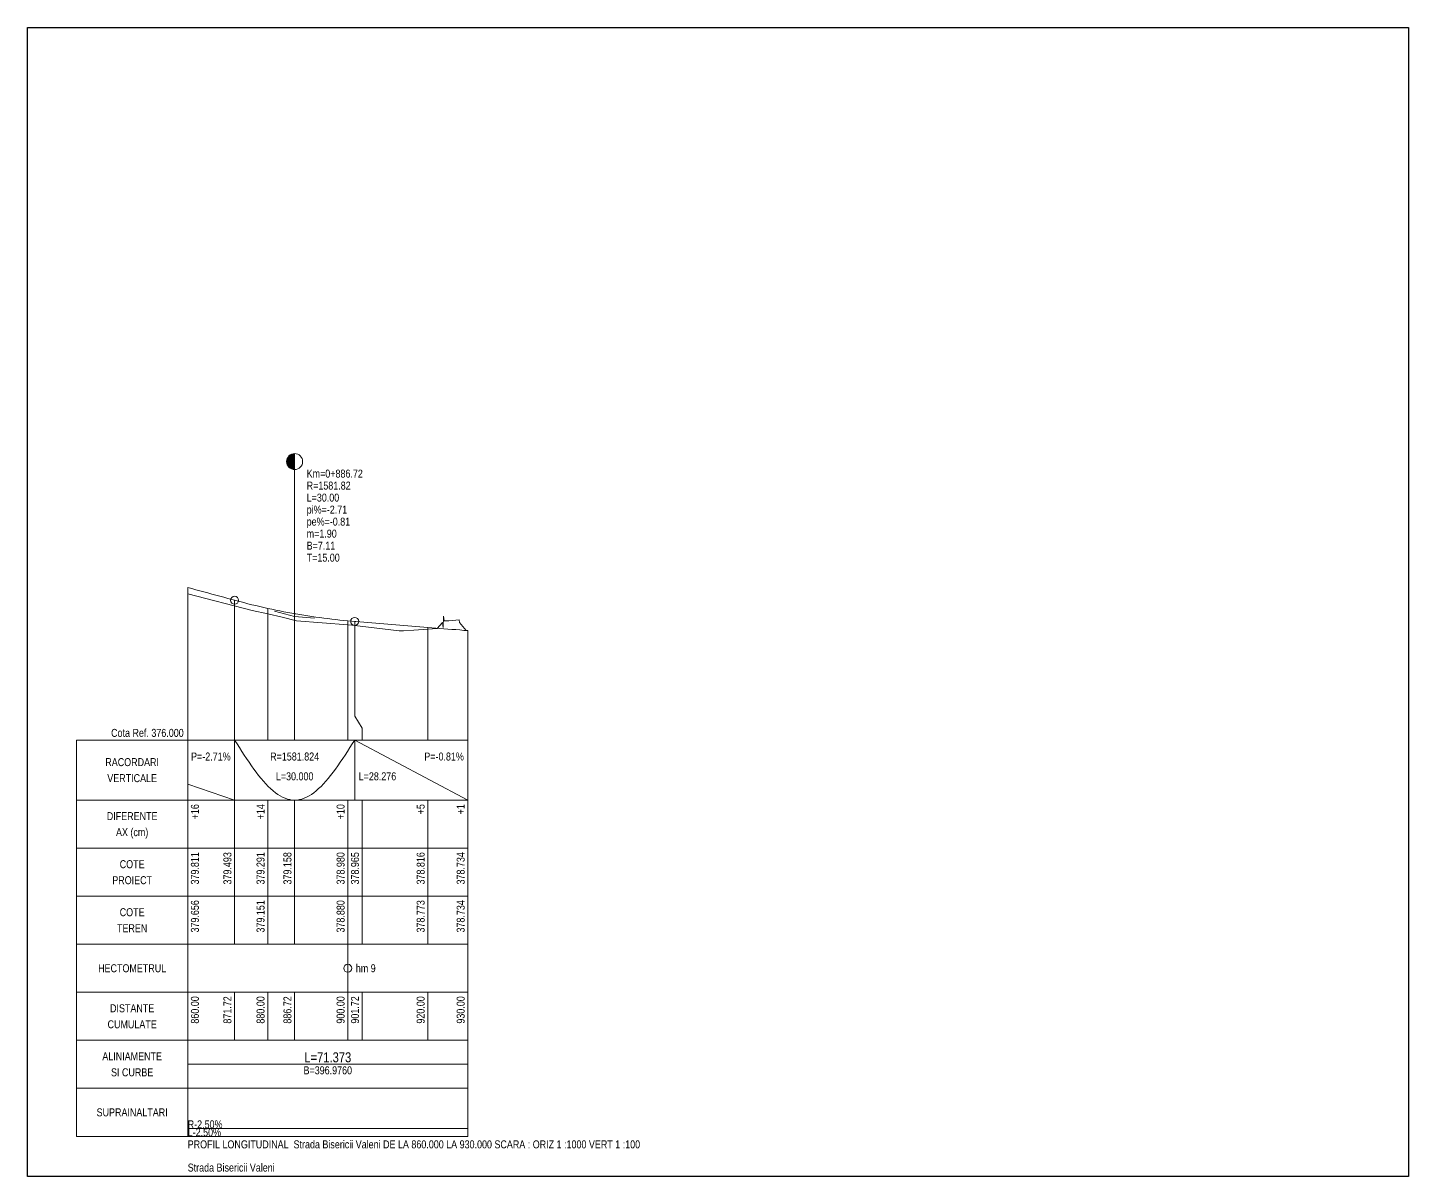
# Model space of a CAD drawing. Extents: x -600 to 1621, y -3670 to 287.
# Drawn here: x 1275.4 to 1620.4, y -367 to -80 of the extents above; entities that cross this region are included whole.
import ezdxf
from ezdxf.enums import TextEntityAlignment as Align

# ---------------------------------------------------------------- set-up
doc = ezdxf.new("R2010")
doc.units = 0
doc.layers.add('ARD-No Plot', color=7, linetype='Continuous', lineweight=0, plot=False)
doc.layers.add('Cartus', color=8, linetype='Continuous')
for name, color, linetype, lineweight in [('L-C. Ref', 7, 'Continuous', 0), ('L-cote-ex', 7, 'Continuous', 0), ('L-Cote-Pr', 7, 'Continuous', 0), ('L-Curbe', 7, 'Continuous', 0), ('L-Cut-Fill', 7, 'Continuous', 0), ('L-Design', 7, 'Continuous', 0), ('L-Exist', 7, 'Continuous', 0), ('L-LINES', 7, 'Continuous', 0), ('L-Pante-Tran', 7, 'Continuous', 0), ('L-rac-Vert', 7, 'Continuous', 0), ('L-TEXT', 7, 'Continuous', 0)]:
    doc.layers.add(name, color=color, linetype=linetype, lineweight=lineweight)
doc.styles.add('Arial', font='arial.ttf', dxfattribs={"width": 0.8})

# ---------------------------------------------------------------- blocks, each defined once
blk = doc.blocks.new('A3_TRANSV_ALIN_TIRENA')
at = {"layer": 'Cartus'}
blk.add_lwpolyline([(0, 0), (0, 287), (345, 287), (345, 0)], close=True, dxfattribs=at)

msp = doc.modelspace()

# ---------------------------------------------------------------- linework, layer by layer
at = {"layer": 'L-Curbe'}
msp.add_line((1315.4, -339.01), (1385.4, -339.01), dxfattribs=at)
at = {"layer": 'L-Design'}
msp.add_lwpolyline([(1315.4, -219.9), (1316.4, -220.17), (1317.4, -220.44), (1318.4, -220.71), (1319.4, -220.98), (1320.4, -221.25), (1321.4, -221.52), (1322.4, -221.79), (1323.4, -222.06), (1324.4, -222.34), (1325.4, -222.61), (1326.4, -222.88), (1327.12, -223.07), (1327.4, -223.15), (1328.4, -223.41), (1329.4, -223.67), (1330.4, -223.93), (1331.4, -224.18), (1332.4, -224.42), (1333.4, -224.65), (1334.4, -224.88), (1335.4, -225.1), (1336.4, -225.32), (1337.4, -225.53), (1338.4, -225.73), (1339.4, -225.93), (1340.4, -226.12), (1341.4, -226.3), (1342.12, -226.43), (1342.4, -226.48), (1343.4, -226.65), (1344.4, -226.81), (1345.4, -226.97), (1346.4, -227.13), (1347.4, -227.27), (1348.4, -227.41), (1349.4, -227.55), (1350.4, -227.67), (1351.4, -227.79), (1352.4, -227.91), (1353.4, -228.02), (1354.4, -228.12), (1355.4, -228.21), (1356.4, -228.3), (1357.12, -228.36), (1357.4, -228.39), (1358.4, -228.47), (1359.4, -228.55), (1360.4, -228.63), (1361.4, -228.71), (1362.4, -228.79), (1363.4, -228.87), (1364.4, -228.96), (1365.4, -229.04), (1366.4, -229.12), (1367.4, -229.2), (1368.4, -229.28), (1369.4, -229.36), (1370.4, -229.44), (1371.4, -229.53), (1372.4, -229.61), (1373.4, -229.69), (1374.4, -229.77), (1375.4, -229.85), (1376.4, -229.93), (1377.4, -230.02), (1378.4, -230.1), (1379.4, -230.18), (1380.4, -230.26), (1381.4, -230.34), (1382.4, -230.42), (1383.4, -230.5), (1384.4, -230.59), (1385.4, -230.67)], dxfattribs=at)
at = {"layer": 'L-Exist'}
for p, q in [((1315.4, -221.45), (1331.53, -225.64)), ((1331.53, -225.64), (1335.4, -226.5)), ((1335.4, -226.5), (1338.99, -227.3)), ((1338.99, -227.3), (1342.6, -228.22)), ((1379.26, -229.9), (1379.32, -227.08)), ((1379.32, -227.08), (1379.52, -228.22)), ((1342.6, -228.22), (1355.4, -229.21)), ((1355.4, -229.21), (1356.4, -229.29)), ((1356.4, -229.29), (1368.25, -230.69)), ((1368.25, -230.69), (1369.34, -230.7)), ((1369.34, -230.7), (1371.88, -230.56)), ((1371.88, -230.56), (1375.4, -230.28)), ((1375.4, -230.28), (1377.7, -230.1)), ((1377.7, -230.1), (1379.07, -228.63)), ((1379.07, -228.63), (1379.26, -229.9)), ((1379.52, -228.22), (1380.67, -228.21)), ((1380.67, -228.21), (1383.23, -228)), ((1383.23, -228), (1383.33, -228.66)), ((1383.33, -228.66), (1384.96, -230.61)), ((1384.96, -230.61), (1385.4, -230.67)), ((1385.4, -230.67), (1385.4, -230.67)), ((1385.4, -230.67), (1385.4, -230.67))]:
    msp.add_line(p, q, dxfattribs=at)
at = {"layer": 'L-LINES'}
for p, q in [((1315.4, -258.01), (1315.4, -219.9)), ((1327.12, -258.01), (1327.12, -223.07)), ((1335.4, -258.01), (1335.4, -225.1)), ((1342.12, -258.01), (1342.12, -226.43)), ((1355.4, -258.01), (1355.4, -228.21)), ((1357.12, -252.01), (1357.12, -228.36)), ((1375.4, -258.01), (1375.4, -229.85)), ((1385.4, -258.01), (1385.4, -230.67)), ((1359, -255.01), (1357.12, -252.01)), ((1359, -258.01), (1359, -255.01)), ((1287.64, -273.01), (1287.64, -258.01)), ((1287.64, -258.01), (1315.4, -258.01)), ((1315.4, -258.01), (1385.4, -258.01)), ((1315.4, -273.01), (1315.4, -258.01)), ((1385.4, -273.01), (1385.4, -258.01)), ((1287.64, -285.01), (1287.64, -273.01)), ((1287.64, -273.01), (1315.4, -273.01)), ((1315.4, -273.01), (1287.64, -273.01)), ((1315.4, -273.01), (1385.4, -273.01)), ((1315.4, -285.01), (1315.4, -273.01)), ((1315.4, -273.01), (1385.4, -273.01)), ((1315.4, -285.01), (1315.4, -273.01)), ((1327.12, -285.01), (1327.12, -273.01)), ((1335.4, -285.01), (1335.4, -273.01)), ((1342.12, -285.01), (1342.12, -273.01)), ((1355.4, -285.01), (1355.4, -273.01)), ((1359, -285.01), (1359, -273.01)), ((1375.4, -285.01), (1375.4, -273.01)), ((1385.4, -285.01), (1385.4, -273.01)), ((1385.4, -285.01), (1385.4, -273.01)), ((1287.64, -297.01), (1287.64, -285.01)), ((1287.64, -285.01), (1315.4, -285.01)), ((1315.4, -285.01), (1287.64, -285.01)), ((1315.4, -285.01), (1385.4, -285.01)), ((1315.4, -285.01), (1385.4, -285.01)), ((1315.4, -297.01), (1315.4, -285.01)), ((1327.12, -297.01), (1327.12, -285.01)), ((1335.4, -297.01), (1335.4, -285.01)), ((1342.12, -297.01), (1342.12, -285.01)), ((1355.4, -297.01), (1355.4, -285.01)), ((1359, -297.01), (1359, -285.01)), ((1375.4, -297.01), (1375.4, -285.01)), ((1385.4, -297.01), (1385.4, -285.01)), ((1287.64, -309.01), (1287.64, -297.01)), ((1287.64, -297.01), (1315.4, -297.01)), ((1315.4, -297.01), (1287.64, -297.01)), ((1315.4, -297.01), (1385.4, -297.01)), ((1315.4, -297.01), (1385.4, -297.01)), ((1315.4, -309.01), (1315.4, -297.01)), ((1327.12, -309.01), (1327.12, -297.01)), ((1335.4, -309.01), (1335.4, -297.01)), ((1342.12, -309.01), (1342.12, -297.01)), ((1355.4, -309.01), (1355.4, -297.01)), ((1359, -309.01), (1359, -297.01)), ((1375.4, -309.01), (1375.4, -297.01)), ((1385.4, -309.01), (1385.4, -297.01)), ((1287.64, -321.01), (1287.64, -309.01)), ((1287.64, -309.01), (1315.4, -309.01)), ((1315.4, -309.01), (1287.64, -309.01)), ((1315.4, -309.01), (1385.4, -309.01)), ((1315.4, -321.01), (1315.4, -309.01)), ((1315.4, -309.01), (1385.4, -309.01)), ((1355.4, -321.01), (1355.4, -309.01)), ((1385.4, -321.01), (1385.4, -309.01)), ((1287.64, -333.01), (1287.64, -321.01)), ((1287.64, -321.01), (1315.4, -321.01)), ((1315.4, -321.01), (1287.64, -321.01)), ((1315.4, -321.01), (1385.4, -321.01)), ((1315.4, -321.01), (1385.4, -321.01)), ((1315.4, -333.01), (1315.4, -321.01)), ((1327.12, -333.01), (1327.12, -321.01)), ((1335.4, -333.01), (1335.4, -321.01)), ((1342.12, -333.01), (1342.12, -321.01)), ((1355.4, -333.01), (1355.4, -321.01)), ((1359, -333.01), (1359, -321.01)), ((1375.4, -333.01), (1375.4, -321.01)), ((1385.4, -333.01), (1385.4, -321.01)), ((1287.64, -345.01), (1287.64, -333.01)), ((1287.64, -333.01), (1315.4, -333.01)), ((1315.4, -333.01), (1287.64, -333.01)), ((1315.4, -333.01), (1385.4, -333.01)), ((1315.4, -345.01), (1315.4, -333.01)), ((1315.4, -333.01), (1385.4, -333.01)), ((1385.4, -345.01), (1385.4, -333.01)), ((1287.64, -357.01), (1287.64, -345.01)), ((1287.64, -345.01), (1315.4, -345.01)), ((1315.4, -345.01), (1287.64, -345.01)), ((1315.4, -345.01), (1385.4, -345.01)), ((1315.4, -357.01), (1315.4, -345.01)), ((1315.4, -345.01), (1385.4, -345.01)), ((1385.4, -357.01), (1385.4, -345.01)), ((1315.4, -357.01), (1287.64, -357.01)), ((1315.4, -357.01), (1385.4, -357.01))]:
    msp.add_line(p, q, dxfattribs=at)
msp.add_circle((1355.4, -315.01), 1, dxfattribs=at)
at = {"layer": 'L-Pante-Tran'}
for p, q in [((1315.4, -355.01), (1335.4, -355.01)), ((1315.4, -355.01), (1335.4, -355.01)), ((1335.4, -355.01), (1355.4, -355.01)), ((1335.4, -355.01), (1355.4, -355.01)), ((1355.4, -355.01), (1375.4, -355.01)), ((1355.4, -355.01), (1375.4, -355.01)), ((1375.4, -355.01), (1385.4, -355.01)), ((1375.4, -355.01), (1385.4, -355.01))]:
    msp.add_line(p, q, dxfattribs=at)
at = {"layer": 'L-rac-Vert'}
for p, q in [((1340.12, -188.35), (1340.12, -188.51)), ((1340.13, -188.27), (1340.13, -188.59)), ((1340.14, -188.19), (1340.14, -188.66)), ((1340.15, -188.12), (1340.15, -188.74)), ((1340.16, -188.04), (1340.16, -188.82)), ((1340.18, -187.96), (1340.18, -188.9)), ((1340.2, -187.89), (1340.2, -188.97)), ((1340.22, -187.81), (1340.22, -189.05)), ((1340.25, -187.74), (1340.25, -189.12)), ((1340.28, -187.66), (1340.28, -189.2)), ((1340.31, -187.59), (1340.31, -189.27)), ((1340.34, -187.52), (1340.34, -189.34)), ((1340.38, -187.45), (1340.38, -189.41)), ((1340.42, -187.38), (1340.42, -189.47)), ((1340.46, -187.32), (1340.46, -189.54)), ((1340.51, -187.25), (1340.51, -189.61)), ((1340.55, -187.19), (1340.55, -189.67)), ((1340.6, -187.13), (1340.6, -189.73)), ((1340.65, -187.07), (1340.65, -189.79)), ((1340.71, -187.02), (1340.71, -189.84)), ((1340.77, -186.96), (1340.77, -189.9)), ((1340.82, -186.91), (1340.82, -189.95)), ((1340.89, -186.86), (1340.89, -190)), ((1340.95, -186.81), (1340.95, -190.05)), ((1341.01, -186.77), (1341.01, -190.09)), ((1341.08, -186.72), (1341.08, -190.14)), ((1341.15, -186.68), (1341.15, -190.17)), ((1341.22, -186.65), (1341.22, -190.21)), ((1341.29, -186.61), (1341.29, -190.25)), ((1341.36, -186.58), (1341.36, -190.28)), ((1341.43, -186.55), (1341.43, -190.31)), ((1341.51, -186.53), (1341.51, -190.33)), ((1341.58, -186.5), (1341.58, -190.35)), ((1341.66, -186.49), (1341.66, -190.37)), ((1341.73, -186.47), (1341.73, -190.39)), ((1341.81, -186.45), (1341.81, -190.41)), ((1341.89, -186.44), (1341.89, -190.42)), ((1341.97, -186.44), (1341.97, -190.42)), ((1342.04, -186.43), (1342.04, -190.43)), ((1342.12, -227.14), (1342.12, -186.43)), ((1337.12, -225.79), (1342.12, -227.14)), ((1342.12, -227.14), (1347.12, -227.55)), ((1327.12, -273.01), (1327.12, -258.01)), ((1327.72, -258.95), (1327.12, -258.01)), ((1357.12, -258.01), (1356.52, -258.95)), ((1357.12, -273.01), (1357.12, -258.01)), ((1357.12, -258.01), (1385.4, -273.01)), ((1385.4, -273.01), (1385.4, -258.01)), ((1385.4, -258.95), (1385.4, -258.01)), ((1328.32, -259.89), (1327.72, -258.95)), ((1328.92, -260.82), (1328.32, -259.89)), ((1329.52, -261.74), (1328.92, -260.82)), ((1330.12, -262.64), (1329.52, -261.74)), ((1354.72, -261.74), (1354.12, -262.64)), ((1355.32, -260.82), (1354.72, -261.74)), ((1355.92, -259.89), (1355.32, -260.82)), ((1356.52, -258.95), (1355.92, -259.89)), ((1385.4, -259.89), (1385.4, -258.95)), ((1385.4, -260.82), (1385.4, -259.89)), ((1385.4, -261.74), (1385.4, -260.82)), ((1385.4, -262.64), (1385.4, -261.74)), ((1330.72, -263.53), (1330.12, -262.64)), ((1331.32, -264.4), (1330.72, -263.53)), ((1331.92, -265.24), (1331.32, -264.4)), ((1332.52, -266.05), (1331.92, -265.24)), ((1352.32, -265.24), (1351.72, -266.05)), ((1352.92, -264.4), (1352.32, -265.24)), ((1353.52, -263.53), (1352.92, -264.4)), ((1354.12, -262.64), (1353.52, -263.53)), ((1385.4, -263.53), (1385.4, -262.64)), ((1385.4, -264.4), (1385.4, -263.53)), ((1385.4, -265.24), (1385.4, -264.4)), ((1385.4, -266.05), (1385.4, -265.24)), ((1315.4, -269.06), (1327.12, -273.01)), ((1333.12, -266.83), (1332.52, -266.05)), ((1333.72, -267.57), (1333.12, -266.83)), ((1334.32, -268.28), (1333.72, -267.57)), ((1334.92, -268.94), (1334.32, -268.28)), ((1335.52, -269.57), (1334.92, -268.94)), ((1349.32, -268.94), (1348.72, -269.57)), ((1349.92, -268.28), (1349.32, -268.94)), ((1350.52, -267.57), (1349.92, -268.28)), ((1351.12, -266.83), (1350.52, -267.57)), ((1351.72, -266.05), (1351.12, -266.83)), ((1385.4, -266.83), (1385.4, -266.05)), ((1385.4, -267.57), (1385.4, -266.83)), ((1385.4, -268.28), (1385.4, -267.57)), ((1385.4, -268.94), (1385.4, -268.28)), ((1385.4, -269.57), (1385.4, -268.94)), ((1336.12, -270.14), (1335.52, -269.57)), ((1336.72, -270.67), (1336.12, -270.14)), ((1337.32, -271.15), (1336.72, -270.67)), ((1337.92, -271.58), (1337.32, -271.15)), ((1338.52, -271.96), (1337.92, -271.58)), ((1339.12, -272.27), (1338.52, -271.96)), ((1339.72, -272.54), (1339.12, -272.27)), ((1340.32, -272.74), (1339.72, -272.54)), ((1344.52, -272.54), (1343.92, -272.74)), ((1345.12, -272.27), (1344.52, -272.54)), ((1345.72, -271.96), (1345.12, -272.27)), ((1346.32, -271.58), (1345.72, -271.96)), ((1346.92, -271.15), (1346.32, -271.58)), ((1347.52, -270.67), (1346.92, -271.15)), ((1348.12, -270.14), (1347.52, -270.67)), ((1348.72, -269.57), (1348.12, -270.14)), ((1385.4, -270.14), (1385.4, -269.57)), ((1385.4, -270.67), (1385.4, -270.14)), ((1385.4, -271.15), (1385.4, -270.67)), ((1385.4, -271.58), (1385.4, -271.15)), ((1385.4, -271.96), (1385.4, -271.58)), ((1385.4, -272.27), (1385.4, -271.96)), ((1385.4, -272.54), (1385.4, -272.27)), ((1385.4, -272.74), (1385.4, -272.54)), ((1340.92, -272.89), (1340.32, -272.74)), ((1341.52, -272.98), (1340.92, -272.89)), ((1342.12, -273.01), (1341.52, -272.98)), ((1342.72, -272.98), (1342.12, -273.01)), ((1343.32, -272.89), (1342.72, -272.98)), ((1343.92, -272.74), (1343.32, -272.89)), ((1385.4, -272.89), (1385.4, -272.74)), ((1385.4, -272.98), (1385.4, -272.89))]:
    msp.add_line(p, q, dxfattribs=at)
for centre, radius in [((1342.12, -188.43), 2), ((1327.12, -223.07), 1), ((1357.12, -228.36), 1)]:
    msp.add_circle(centre, radius, dxfattribs=at)

# ---------------------------------------------------------------- block references
at = {"layer": 'L-LINES'}
msp.add_blockref('A3_TRANSV_ALIN_TIRENA', (1275.4, -367.01), dxfattribs=at)

# ---------------------------------------------------------------- texts
at = {"layer": 'ARD-No Plot', "style": 'Arial', "width": 0.8}
msp.add_text('Strada Bisericii Valeni', height=2, dxfattribs=at).set_placement((1315.4, -365.81))
at = {"layer": 'L-C. Ref', "style": 'Arial', "width": 0.8}
msp.add_text('Cota Ref. 376.000', height=2, dxfattribs=at).set_placement((1314.4, -257.21), align=Align.RIGHT)
at = {"layer": 'L-cote-ex', "style": 'Arial', "width": 0.8}
for s, p in [('379.656', (1318.2, -298.01)), ('379.151', (1334.6, -298.01)), ('378.880', (1354.6, -298.01)), ('378.773', (1374.6, -298.01)), ('378.734', (1384.6, -298.01)), ('378.734', (1384.6, -298.01)), ('378.734', (1384.6, -298.01))]:
    msp.add_text(s, height=2, rotation=90, dxfattribs=at).set_placement(p, align=Align.RIGHT)
at = {"layer": 'L-Cote-Pr', "style": 'Arial', "width": 0.8}
for s, p in [('379.811', (1318.2, -286.01)), ('379.493', (1326.32, -286.01)), ('379.291', (1334.6, -286.01)), ('379.158', (1341.32, -286.01)), ('378.980', (1354.6, -286.01)), ('378.965', (1358.2, -286.01)), ('378.816', (1374.6, -286.01)), ('378.734', (1384.6, -286.01))]:
    msp.add_text(s, height=2, rotation=90, dxfattribs=at).set_placement(p, align=Align.RIGHT)
for s, p in [('COTE', (1301.52, -290.01)), ('PROIECT', (1301.52, -294.01))]:
    msp.add_text(s, height=2, dxfattribs=at).set_placement(p, align=Align.CENTER)
at = {"layer": 'L-Cut-Fill', "style": 'Arial', "width": 0.8}
for s, p in [('+16', (1318.2, -274.01)), ('+14', (1334.6, -274.01)), ('+10', (1354.6, -274.01)), ('+5', (1374.6, -274.01)), ('+1', (1384.6, -274.01))]:
    msp.add_text(s, height=2, rotation=90, dxfattribs=at).set_placement(p, align=Align.RIGHT)
for s, p in [('DIFERENTE', (1301.52, -278.01)), ('AX (cm)', (1301.52, -282.01))]:
    msp.add_text(s, height=2, dxfattribs=at).set_placement(p, align=Align.CENTER)
at = {"layer": 'L-rac-Vert', "style": 'Arial', "width": 0.8}
for s, p in [('Km=0+886.72', (1345.12, -192.43)), ('R=1581.82', (1345.12, -195.43)), ('L=30.00', (1345.12, -198.43)), ('pi%=-2.71', (1345.12, -201.43)), ('pe%=-0.81', (1345.12, -204.43)), ('m=1.90', (1345.12, -207.43)), ('B=7.11', (1345.12, -210.43)), ('T=15.00', (1345.12, -213.43)), ('L=28.276', (1358.12, -268.06))]:
    msp.add_text(s, height=2, dxfattribs=at).set_placement(p)
for s, p in [('P=-2.71%', (1326.12, -263.11)), ('P=-0.81%', (1384.4, -263.11))]:
    msp.add_text(s, height=2, dxfattribs=at).set_placement(p, align=Align.RIGHT)
for s, p in [('R=1581.824', (1342.12, -263.11)), ('RACORDARI', (1301.52, -264.51)), ('VERTICALE', (1301.52, -268.51)), ('L=30.000', (1342.12, -268.06))]:
    msp.add_text(s, height=2, dxfattribs=at).set_placement(p, align=Align.CENTER)
at = {"layer": 'L-TEXT', "style": 'Arial', "width": 0.8}
for s, p in [('COTE', (1301.52, -302.01)), ('TEREN', (1301.52, -306.01)), ('HECTOMETRUL', (1301.52, -316.01)), ('DISTANTE', (1301.52, -326.01)), ('CUMULATE', (1301.52, -330.01)), ('ALINIAMENTE', (1301.52, -338.01)), ('SI CURBE', (1301.52, -342.01)), ('SUPRAINALTARI', (1301.52, -352.01))]:
    msp.add_text(s, height=2, dxfattribs=at).set_placement(p, align=Align.CENTER)
for s, p in [('hm 9', (1357.4, -316.01)), ('R-2.50%', (1315.4, -355.01)), ('L-2.50%', (1315.4, -357.01)), ('PROFIL LONGITUDINAL  Strada Bisericii Valeni DE LA 860.000 LA 930.000 SCARA : ORIZ 1 :1000 VERT 1 :100', (1315.4, -360.01))]:
    msp.add_text(s, height=2, dxfattribs=at).set_placement(p)
for s, p in [('860.00', (1318.2, -322.01)), ('871.72', (1326.32, -322.01)), ('880.00', (1334.6, -322.01)), ('886.72', (1341.32, -322.01)), ('900.00', (1354.6, -322.01)), ('901.72', (1358.2, -322.01)), ('920.00', (1374.6, -322.01)), ('930.00', (1384.6, -322.01))]:
    msp.add_text(s, height=2, rotation=90, dxfattribs=at).set_placement(p, align=Align.RIGHT)
for s, height, p in [('L=71.373', 2.5, (1350.4, -338.51)), ('B=396.9760', 2, (1350.4, -341.51))]:
    msp.add_text(s, height=height, rotation=360, dxfattribs=at).set_placement(p, align=Align.CENTER)

doc.saveas('drawing.dxf')
